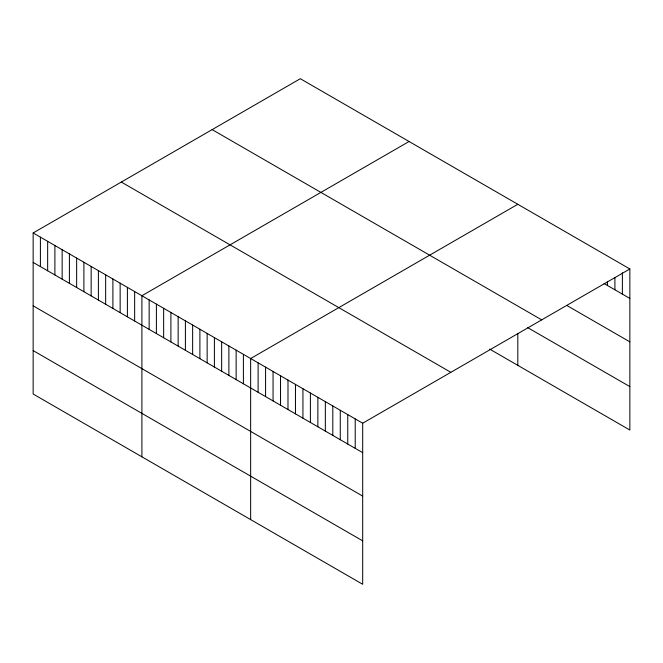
<?xml version="1.0" encoding="UTF-8"?>
<svg xmlns="http://www.w3.org/2000/svg" width="663" height="663" viewBox="0 0 663 663"><rect width="100%" height="100%" fill="white"/><g stroke="black" fill="none" stroke-linecap="round" stroke-linejoin="round"><path stroke-width="0.99" d="M33.15 232.962L362.686 423.218L362.686 584.285L33.15 394.029L33.15 232.962L300.314 78.715L629.85 268.971L629.85 430.038L489.617 349.078M409.063 141.501L141.899 295.739L141.899 456.815M517.811 204.287L250.647 358.526L250.647 519.601M362.686 423.218L629.85 268.971M604.126 283.565L629.85 298.416M566.774 305.436L629.85 341.851M212.152 129.617L541.688 319.873M527.765 327.671L629.85 386.604M121.312 182.06L450.848 372.316M33.15 262.407L362.686 452.663M33.15 305.842L362.686 496.098M33.15 350.594L362.686 540.851M622.383 272.783L622.383 294.107M614.908 277.606L614.908 289.797M607.441 281.419L607.441 285.48M517.811 333.506L517.811 365.354M355.219 418.9L355.219 448.354M347.752 414.59L347.752 444.044M340.276 410.281L340.276 439.726M332.809 405.963L332.809 435.417M325.342 401.654L325.342 431.099M317.867 397.344L317.867 426.79M310.4 393.026L310.4 422.48M302.933 388.717L302.933 418.162M295.458 384.399L295.458 413.853M287.991 380.09L287.991 409.543M280.524 375.78L280.524 405.226M273.057 371.462L273.057 400.916M265.581 367.153L265.581 396.607M258.114 362.843L258.114 392.289M243.396 354.34L243.396 383.794M236.144 350.155L236.144 379.609M228.892 345.97L228.892 375.424M221.649 341.785L221.649 371.239M214.398 337.6L214.398 367.053M207.146 333.414L207.146 362.868M199.894 329.229L199.894 358.675M192.643 325.044L192.643 354.49M185.4 320.859L185.4 350.304M178.148 316.674L178.148 346.119M170.897 312.488L170.897 341.934M163.645 308.303L163.645 337.749M156.393 304.118L156.393 333.564M149.15 299.933L149.15 329.378M134.647 291.554L134.647 321.008M127.395 287.369L127.395 316.823M120.144 283.184L120.144 312.638M112.901 278.999L112.901 308.452M105.649 274.814L105.649 304.267M98.397 270.628L98.397 300.082M91.146 266.443L91.146 295.897M83.903 262.258L83.903 291.712M76.651 258.073L76.651 287.527M69.4 253.888L69.4 283.333M62.148 249.702L62.148 279.148M54.896 245.517L54.896 274.963M47.653 241.332L47.653 270.777M40.402 237.147L40.402 266.592"/></g></svg>
